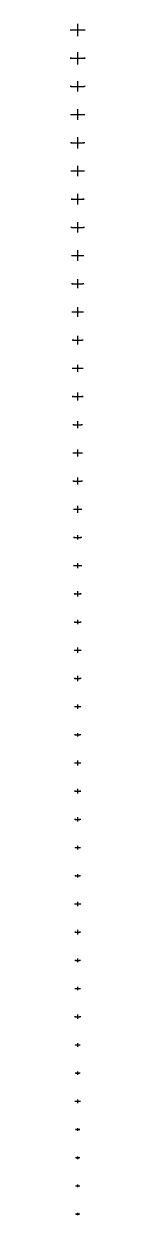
# Model space of a CAD drawing. Header units: metres. Extents: x 2200 to 3800, y -125 to 135100.
import ezdxf

# ---------------------------------------------------------------- set-up
doc = ezdxf.new("R2010")
doc.units = ezdxf.units.M
doc.layers.add('Layer', color=7, linetype='Continuous')

# ---------------------------------------------------------------- blocks, each defined once
blk = doc.blocks.new('965a5e26-4cf8-4ef0-93e9-972eb86aa4da_3')
at = {"layer": 'Layer'}
for points in [[(-175, 60), (-175, -60)], [(-153, 60), (-153, -60)], [(-153, 0), (153, 0)], [(0, 125), (0, -125)], [(153, 60), (153, -60)], [(175, 60), (175, -60)]]:
    blk.add_lwpolyline(points, dxfattribs=at)
blk = doc.blocks.new('d475d83f-35bd-4454-8622-364b32655b1d_3')
at = {"layer": 'Layer'}
for points in [[(-200, 60), (-200, -60)], [(-180, 60), (-180, -60)], [(-180, 0), (180, 0)], [(0, 150), (0, -150)], [(180, 60), (180, -60)], [(200, 60), (200, -60)]]:
    blk.add_lwpolyline(points, dxfattribs=at)
blk = doc.blocks.new('05341660-ca65-4188-99fc-3d59ef772489_3')
at = {"layer": 'Layer'}
for points in [[(-175, 60), (-175, -60)], [(-155, 60), (-155, -60)], [(-155, 0), (155, 0)], [(0, 150), (0, -150)], [(155, 60), (155, -60)], [(175, 60), (175, -60)]]:
    blk.add_lwpolyline(points, dxfattribs=at)
blk = doc.blocks.new('62b06761-7aaf-429b-9832-6f033d017bb6_3')
at = {"layer": 'Layer'}
for points in [[(-200, 60), (-200, -60)], [(-180, 60), (-180, -60)], [(-180, 0), (180, 0)], [(0, 150), (0, -150)], [(180, 60), (180, -60)], [(200, 60), (200, -60)]]:
    blk.add_lwpolyline(points, dxfattribs=at)
blk = doc.blocks.new('227cb4e5-fff9-42f0-88bc-6d81894045ec_3')
at = {"layer": 'Layer'}
for points in [[(-250, 60), (-250, -60)], [(-226, 60), (-226, -60)], [(-226, 0), (226, 0)], [(0, 200), (0, -200)], [(226, 60), (226, -60)], [(250, 60), (250, -60)]]:
    blk.add_lwpolyline(points, dxfattribs=at)
blk = doc.blocks.new('4cc86159-92c8-44c6-b094-8cd22accf1dd_3')
at = {"layer": 'Layer'}
for points in [[(-225, 60), (-225, -60)], [(-205, 60), (-205, -60)], [(-205, 0), (205, 0)], [(0, 200), (0, -200)], [(205, 60), (205, -60)], [(225, 60), (225, -60)]]:
    blk.add_lwpolyline(points, dxfattribs=at)
blk = doc.blocks.new('153254b2-d47e-4321-98b4-3cb9dd081df5_3')
at = {"layer": 'Layer'}
for points in [[(-225, 60), (-225, -60)], [(-201, 60), (-201, -60)], [(-201, 0), (201, 0)], [(0, 200), (0, -200)], [(201, 60), (201, -60)], [(225, 60), (225, -60)]]:
    blk.add_lwpolyline(points, dxfattribs=at)
blk = doc.blocks.new('c6630ebf-c088-4a72-990b-cc053f8c2170_3')
at = {"layer": 'Layer'}
for points in [[(-300, 60), (-300, -60)], [(-276, 60), (-276, -60)], [(-276, 0), (276, 0)], [(0, 250), (0, -250)], [(276, 60), (276, -60)], [(300, 60), (300, -60)]]:
    blk.add_lwpolyline(points, dxfattribs=at)
blk = doc.blocks.new('7af1c214-f875-47e6-85c3-49c2d6b104c1_3')
at = {"layer": 'Layer'}
for points in [[(-250, 60), (-250, -60)], [(-230, 60), (-230, -60)], [(-230, 0), (230, 0)], [(0, 200), (0, -200)], [(230, 60), (230, -60)], [(250, 60), (250, -60)]]:
    blk.add_lwpolyline(points, dxfattribs=at)
blk = doc.blocks.new('9a5c514d-8f99-489a-9f09-e468c5000511_3')
at = {"layer": 'Layer'}
for points in [[(-250, 60), (-250, -60)], [(-226, 60), (-226, -60)], [(-226, 0), (226, 0)], [(0, 200), (0, -200)], [(226, 60), (226, -60)], [(250, 60), (250, -60)]]:
    blk.add_lwpolyline(points, dxfattribs=at)
blk = doc.blocks.new('610e8b6c-09b8-4904-9805-e9e4196faaec_3')
at = {"layer": 'Layer'}
for points in [[(-275, 60), (-275, -60)], [(-251, 60), (-251, -60)], [(-251, 0), (251, 0)], [(0, 250), (0, -250)], [(251, 60), (251, -60)], [(275, 60), (275, -60)]]:
    blk.add_lwpolyline(points, dxfattribs=at)
blk = doc.blocks.new('eb4fe894-00f3-4500-95be-eb1233cdd01d_3')
at = {"layer": 'Layer'}
for points in [[(-300, 60), (-300, -60)], [(-270, 60), (-270, -60)], [(-270, 0), (270, 0)], [(0, 250), (0, -250)], [(270, 60), (270, -60)], [(300, 60), (300, -60)]]:
    blk.add_lwpolyline(points, dxfattribs=at)
blk = doc.blocks.new('77eaef31-7a85-4f48-b8fe-f40612770568_3')
at = {"layer": 'Layer'}
for points in [[(-275, 60), (-275, -60)], [(-255, 60), (-255, -60)], [(-255, 0), (255, 0)], [(0, 200), (0, -200)], [(255, 60), (255, -60)], [(275, 60), (275, -60)]]:
    blk.add_lwpolyline(points, dxfattribs=at)
blk = doc.blocks.new('c07b9c42-9325-460a-b5d6-7d3e36b67777_3')
at = {"layer": 'Layer'}
for points in [[(-275, 60), (-275, -60)], [(-251, 60), (-251, -60)], [(-251, 0), (251, 0)], [(0, 200), (0, -200)], [(251, 60), (251, -60)], [(275, 60), (275, -60)]]:
    blk.add_lwpolyline(points, dxfattribs=at)
blk = doc.blocks.new('cad4fee5-0ced-442b-b244-3a26ee65eeaf_3')
at = {"layer": 'Layer'}
for points in [[(-300, 60), (-300, -60)], [(-276, 60), (-276, -60)], [(-276, 0), (276, 0)], [(0, 250), (0, -250)], [(276, 60), (276, -60)], [(300, 60), (300, -60)]]:
    blk.add_lwpolyline(points, dxfattribs=at)
blk = doc.blocks.new('ea4dcdfc-bfbc-4abf-8089-4f8a8fbe79aa_3')
at = {"layer": 'Layer'}
for points in [[(-300, 60), (-300, -60)], [(-270, 60), (-270, -60)], [(-270, 0), (270, 0)], [(0, 250), (0, -250)], [(270, 60), (270, -60)], [(300, 60), (300, -60)]]:
    blk.add_lwpolyline(points, dxfattribs=at)
blk = doc.blocks.new('f14f6141-7548-4de0-91e2-1f81d5e61ce1_3')
at = {"layer": 'Layer'}
for points in [[(-300, 60), (-300, -60)], [(-266, 60), (-266, -60)], [(-266, 0), (266, 0)], [(0, 300), (0, -300)], [(266, 60), (266, -60)], [(300, 60), (300, -60)]]:
    blk.add_lwpolyline(points, dxfattribs=at)
blk = doc.blocks.new('e2b549ae-12d0-47d8-b9fd-59ef59cec59f_3')
at = {"layer": 'Layer'}
for points in [[(-300, 60), (-300, -60)], [(-280, 60), (-280, -60)], [(-280, 0), (280, 0)], [(0, 200), (0, -200)], [(280, 60), (280, -60)], [(300, 60), (300, -60)]]:
    blk.add_lwpolyline(points, dxfattribs=at)
blk = doc.blocks.new('470f9800-7d2e-4616-8fee-76d1be57f5ec_3')
at = {"layer": 'Layer'}
for points in [[(-300, 60), (-300, -60)], [(-276, 60), (-276, -60)], [(-276, 0), (276, 0)], [(0, 250), (0, -250)], [(276, 60), (276, -60)], [(300, 60), (300, -60)]]:
    blk.add_lwpolyline(points, dxfattribs=at)
blk = doc.blocks.new('9493e7e3-45fc-45b1-b2fc-302061a846ed_3')
at = {"layer": 'Layer'}
for points in [[(-325, 60), (-325, -60)], [(-291, 60), (-291, -60)], [(-291, 0), (291, 0)], [(0, 300), (0, -300)], [(291, 60), (291, -60)], [(325, 60), (325, -60)]]:
    blk.add_lwpolyline(points, dxfattribs=at)
blk = doc.blocks.new('70d4e3c0-6802-4dbb-8db0-bb2ed93bb167_3')
at = {"layer": 'Layer'}
for points in [[(-350, 60), (-350, -60)], [(-311, 60), (-311, -60)], [(-311, 0), (311, 0)], [(0, 300), (0, -300)], [(311, 60), (311, -60)], [(350, 60), (350, -60)]]:
    blk.add_lwpolyline(points, dxfattribs=at)
blk = doc.blocks.new('2fde3fca-fdfd-4ca4-990c-010b4c1ef771_3')
at = {"layer": 'Layer'}
for points in [[(-350, 60), (-350, -60)], [(-326, 60), (-326, -60)], [(-326, 0), (326, 0)], [(0, 250), (0, -250)], [(326, 60), (326, -60)], [(350, 60), (350, -60)]]:
    blk.add_lwpolyline(points, dxfattribs=at)
blk = doc.blocks.new('4e678cfa-142f-482f-b14d-0d282089155a_3')
at = {"layer": 'Layer'}
for points in [[(-350, 60), (-350, -60)], [(-316, 60), (-316, -60)], [(-316, 0), (316, 0)], [(0, 300), (0, -300)], [(316, 60), (316, -60)], [(350, 60), (350, -60)]]:
    blk.add_lwpolyline(points, dxfattribs=at)
blk = doc.blocks.new('c7eac35d-60a6-469a-8d28-6bf58c1108e3_3')
at = {"layer": 'Layer'}
for points in [[(-400, 60), (-400, -60)], [(-356, 60), (-356, -60)], [(-356, 0), (356, 0)], [(0, 300), (0, -300)], [(356, 60), (356, -60)], [(400, 60), (400, -60)]]:
    blk.add_lwpolyline(points, dxfattribs=at)
blk = doc.blocks.new('c79d1d0f-b8be-43c1-bedb-9b874c67d1c6_3')
at = {"layer": 'Layer'}
for points in [[(-400, 60), (-400, -60)], [(-376, 60), (-376, -60)], [(-376, 0), (376, 0)], [(0, 250), (0, -250)], [(376, 60), (376, -60)], [(400, 60), (400, -60)]]:
    blk.add_lwpolyline(points, dxfattribs=at)
blk = doc.blocks.new('b47134e7-b224-4368-8153-bd7468de471e_3')
at = {"layer": 'Layer'}
for points in [[(-425, 60), (-425, -60)], [(-381, 60), (-381, -60)], [(-381, 0), (381, 0)], [(0, 400), (0, -400)], [(381, 60), (381, -60)], [(425, 60), (425, -60)]]:
    blk.add_lwpolyline(points, dxfattribs=at)
blk = doc.blocks.new('4fb74446-723d-418c-87f0-d33a30ff39c7_3')
at = {"layer": 'Layer'}
for points in [[(-500, 60), (-500, -60)], [(-456, 60), (-456, -60)], [(-456, 0), (456, 0)], [(0, 400), (0, -400)], [(456, 60), (456, -60)], [(500, 60), (500, -60)]]:
    blk.add_lwpolyline(points, dxfattribs=at)
blk = doc.blocks.new('73bfdfc8-13da-45dd-9db2-11d85bb1cc8b_3')
at = {"layer": 'Layer'}
for points in [[(-475, 60), (-475, -60)], [(-431, 60), (-431, -60)], [(-431, 0), (431, 0)], [(0, 400), (0, -400)], [(431, 60), (431, -60)], [(475, 60), (475, -60)]]:
    blk.add_lwpolyline(points, dxfattribs=at)
blk = doc.blocks.new('a08fb103-e3d9-47a9-b180-17455c3850a4_3')
at = {"layer": 'Layer'}
for points in [[(-500, 60), (-500, -60)], [(-456, 60), (-456, -60)], [(-456, 0), (456, 0)], [(0, 400), (0, -400)], [(456, 60), (456, -60)], [(500, 60), (500, -60)]]:
    blk.add_lwpolyline(points, dxfattribs=at)
blk = doc.blocks.new('07d64a98-9ff1-47c9-948d-22c27e37947b_3')
at = {"layer": 'Layer'}
for points in [[(-550, 60), (-550, -60)], [(-519, 60), (-519, -60)], [(-519, 0), (519, 0)], [(0, 450), (0, -450)], [(519, 60), (519, -60)], [(550, 60), (550, -60)]]:
    blk.add_lwpolyline(points, dxfattribs=at)
blk = doc.blocks.new('28b8809d-cece-42ad-9bd5-25dbc8735967_3')
at = {"layer": 'Layer'}
for points in [[(-550, 60), (-550, -60)], [(-506, 60), (-506, -60)], [(-506, 0), (506, 0)], [(0, 400), (0, -400)], [(506, 60), (506, -60)], [(550, 60), (550, -60)]]:
    blk.add_lwpolyline(points, dxfattribs=at)
blk = doc.blocks.new('c2f4d69a-89c8-42f5-b788-c64bc5e4896a_3')
at = {"layer": 'Layer'}
for points in [[(-550, 60), (-550, -60)], [(-519, 60), (-519, -60)], [(-519, 0), (519, 0)], [(0, 500), (0, -500)], [(519, 60), (519, -60)], [(550, 60), (550, -60)]]:
    blk.add_lwpolyline(points, dxfattribs=at)
blk = doc.blocks.new('e9a4d44b-9a57-4800-a867-361f65c2f4f4_3')
at = {"layer": 'Layer'}
for points in [[(-600, 60), (-600, -60)], [(-566, 60), (-566, -60)], [(-566, 0), (566, 0)], [(0, 550), (0, -550)], [(566, 60), (566, -60)], [(600, 60), (600, -60)]]:
    blk.add_lwpolyline(points, dxfattribs=at)
blk = doc.blocks.new('10355ae6-7563-41a0-95ce-1dff7a7835d9_3')
at = {"layer": 'Layer'}
for points in [[(-625, 60), (-625, -60)], [(-594, 60), (-594, -60)], [(-594, 0), (594, 0)], [(0, 500), (0, -500)], [(594, 60), (594, -60)], [(625, 60), (625, -60)]]:
    blk.add_lwpolyline(points, dxfattribs=at)
blk = doc.blocks.new('fb6a27cf-80dc-4aa5-8503-86afaff6d6c3_3')
at = {"layer": 'Layer'}
for points in [[(-625, 60), (-625, -60)], [(-591, 60), (-591, -60)], [(-591, 0), (591, 0)], [(0, 600), (0, -600)], [(591, 60), (591, -60)], [(625, 60), (625, -60)]]:
    blk.add_lwpolyline(points, dxfattribs=at)
blk = doc.blocks.new('6817f665-6742-4fff-9f99-9b4d1b3714cf_3')
at = {"layer": 'Layer'}
for points in [[(-700, 60), (-700, -60)], [(-663, 60), (-663, -60)], [(-663, 0), (663, 0)], [(0, 600), (0, -600)], [(663, 60), (663, -60)], [(700, 60), (700, -60)]]:
    blk.add_lwpolyline(points, dxfattribs=at)
blk = doc.blocks.new('d49697a2-190e-407e-8d3b-0bc5238d58ff_3')
at = {"layer": 'Layer'}
for points in [[(-675, 60), (-675, -60)], [(-641, 60), (-641, -60)], [(-641, 0), (641, 0)], [(0, 600), (0, -600)], [(641, 60), (641, -60)], [(675, 60), (675, -60)]]:
    blk.add_lwpolyline(points, dxfattribs=at)
blk = doc.blocks.new('f647f4bc-c74b-47c2-8122-224b739eac78_3')
at = {"layer": 'Layer'}
for points in [[(-700, 60), (-700, -60)], [(-663, 60), (-663, -60)], [(-663, 0), (663, 0)], [(0, 600), (0, -600)], [(663, 60), (663, -60)], [(700, 60), (700, -60)]]:
    blk.add_lwpolyline(points, dxfattribs=at)
blk = doc.blocks.new('7c63ae91-dd5f-4e75-b51d-4b85aba865f2_3')
at = {"layer": 'Layer'}
for points in [[(-750, 60), (-750, -60)], [(-710, 60), (-710, -60)], [(-710, 0), (710, 0)], [(0, 650), (0, -650)], [(710, 60), (710, -60)], [(750, 60), (750, -60)]]:
    blk.add_lwpolyline(points, dxfattribs=at)
blk = doc.blocks.new('938c71a8-eade-41b6-ad18-0b3f218166fd_3')
at = {"layer": 'Layer'}
for points in [[(-750, 60), (-750, -60)], [(-716, 60), (-716, -60)], [(-716, 0), (716, 0)], [(0, 600), (0, -600)], [(716, 60), (716, -60)], [(750, 60), (750, -60)]]:
    blk.add_lwpolyline(points, dxfattribs=at)
blk = doc.blocks.new('f9de60d3-8d09-4853-a68c-64637f94b602_3')
at = {"layer": 'Layer'}
for points in [[(-800, 60), (-800, -60)], [(-763, 60), (-763, -60)], [(-763, 0), (763, 0)], [(0, 600), (0, -600)], [(763, 60), (763, -60)], [(800, 60), (800, -60)]]:
    blk.add_lwpolyline(points, dxfattribs=at)
blk = doc.blocks.new('70dc9a28-73c4-490e-ac75-19f3507cbccd_3')
at = {"layer": 'Layer'}
for points in [[(-800, 60), (-800, -60)], [(-760, 60), (-760, -60)], [(-760, 0), (760, 0)], [(0, 700), (0, -700)], [(760, 60), (760, -60)], [(800, 60), (800, -60)]]:
    blk.add_lwpolyline(points, dxfattribs=at)
blk = doc.blocks.new('99f83d8b-716e-4489-bac4-f134050ba8ab_3')
at = {"layer": 'Layer'}
for points in [[(-800, 60), (-800, -60)], [(-757, 60), (-757, -60)], [(-757, 0), (757, 0)], [(0, 700), (0, -700)], [(757, 60), (757, -60)], [(800, 60), (800, -60)]]:
    blk.add_lwpolyline(points, dxfattribs=at)

msp = doc.modelspace()

# ---------------------------------------------------------------- block references
at = {"layer": 'Layer'}
for name, p in [('99f83d8b-716e-4489-bac4-f134050ba8ab_3', (3000, 134400)), ('70dc9a28-73c4-490e-ac75-19f3507cbccd_3', (3000, 131200)), ('f9de60d3-8d09-4853-a68c-64637f94b602_3', (3000, 128000)), ('938c71a8-eade-41b6-ad18-0b3f218166fd_3', (3000, 124800)), ('7c63ae91-dd5f-4e75-b51d-4b85aba865f2_3', (3000, 121600)), ('f647f4bc-c74b-47c2-8122-224b739eac78_3', (3000, 118400)), ('d49697a2-190e-407e-8d3b-0bc5238d58ff_3', (3000, 115200)), ('6817f665-6742-4fff-9f99-9b4d1b3714cf_3', (3000, 112000)), ('fb6a27cf-80dc-4aa5-8503-86afaff6d6c3_3', (3000, 108800)), ('10355ae6-7563-41a0-95ce-1dff7a7835d9_3', (3000, 105600)), ('e9a4d44b-9a57-4800-a867-361f65c2f4f4_3', (3000, 102400)), ('c2f4d69a-89c8-42f5-b788-c64bc5e4896a_3', (3000, 99200)), ('28b8809d-cece-42ad-9bd5-25dbc8735967_3', (3000, 96000)), ('07d64a98-9ff1-47c9-948d-22c27e37947b_3', (3000, 92800)), ('a08fb103-e3d9-47a9-b180-17455c3850a4_3', (3000, 89600)), ('73bfdfc8-13da-45dd-9db2-11d85bb1cc8b_3', (3000, 86400)), ('4fb74446-723d-418c-87f0-d33a30ff39c7_3', (3000, 83200)), ('b47134e7-b224-4368-8153-bd7468de471e_3', (3000, 80000)), ('c79d1d0f-b8be-43c1-bedb-9b874c67d1c6_3', (3000, 76800)), ('c7eac35d-60a6-469a-8d28-6bf58c1108e3_3', (3000, 73600)), ('4e678cfa-142f-482f-b14d-0d282089155a_3', (3000, 70400)), ('2fde3fca-fdfd-4ca4-990c-010b4c1ef771_3', (3000, 67200)), ('70d4e3c0-6802-4dbb-8db0-bb2ed93bb167_3', (3000, 64000)), ('9493e7e3-45fc-45b1-b2fc-302061a846ed_3', (3000, 60800)), ('470f9800-7d2e-4616-8fee-76d1be57f5ec_3', (3000, 57600)), ('e2b549ae-12d0-47d8-b9fd-59ef59cec59f_3', (3000, 54400)), ('f14f6141-7548-4de0-91e2-1f81d5e61ce1_3', (3000, 51200)), ('ea4dcdfc-bfbc-4abf-8089-4f8a8fbe79aa_3', (3000, 48000)), ('cad4fee5-0ced-442b-b244-3a26ee65eeaf_3', (3000, 44800)), ('c07b9c42-9325-460a-b5d6-7d3e36b67777_3', (3000, 41600)), ('77eaef31-7a85-4f48-b8fe-f40612770568_3', (3000, 38400)), ('eb4fe894-00f3-4500-95be-eb1233cdd01d_3', (3000, 35200)), ('610e8b6c-09b8-4904-9805-e9e4196faaec_3', (3000, 32000)), ('9a5c514d-8f99-489a-9f09-e468c5000511_3', (3000, 28800)), ('7af1c214-f875-47e6-85c3-49c2d6b104c1_3', (3000, 25600)), ('c6630ebf-c088-4a72-990b-cc053f8c2170_3', (3000, 22400)), ('153254b2-d47e-4321-98b4-3cb9dd081df5_3', (3000, 19200)), ('4cc86159-92c8-44c6-b094-8cd22accf1dd_3', (3000, 16000)), ('227cb4e5-fff9-42f0-88bc-6d81894045ec_3', (3000, 12800)), ('62b06761-7aaf-429b-9832-6f033d017bb6_3', (3000, 9600)), ('05341660-ca65-4188-99fc-3d59ef772489_3', (3000, 6400)), ('d475d83f-35bd-4454-8622-364b32655b1d_3', (3000, 3200)), ('965a5e26-4cf8-4ef0-93e9-972eb86aa4da_3', (3000, 0))]:
    msp.add_blockref(name, p, dxfattribs=at)

doc.saveas('drawing.dxf')
